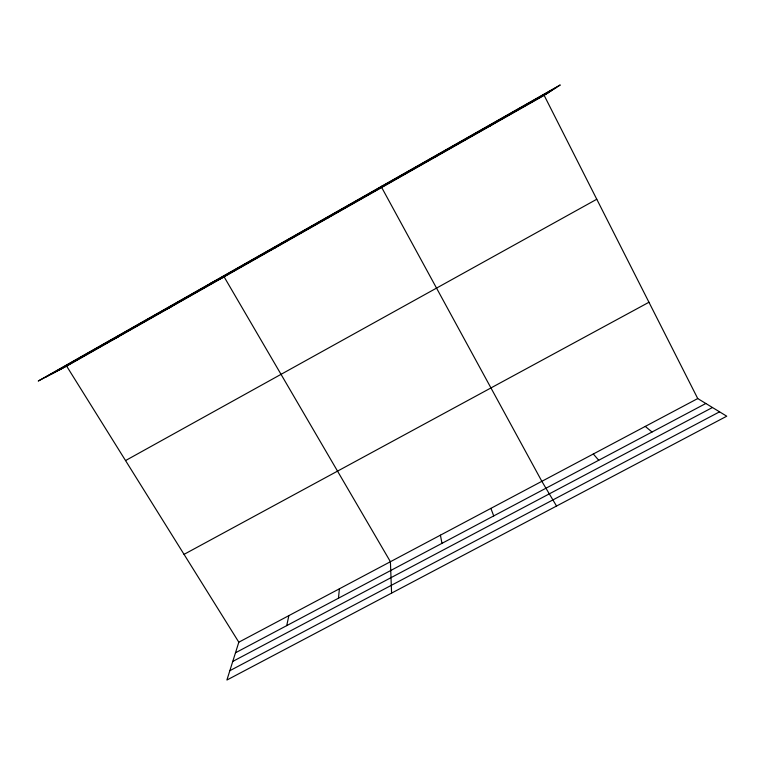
<?xml version="1.0" encoding="UTF-8"?>
<svg xmlns="http://www.w3.org/2000/svg" width="765" height="765" viewBox="0 0 765 765"><rect width="100%" height="100%" fill="white"/><g stroke="black" fill="none" stroke-linecap="round" stroke-linejoin="round"><path stroke-width="1.15" d="M338.474 598.201L339.392 588.801M286.722 625.627L288.864 615.624M382.137 185.971L381.697 187.492L541.85 481.319L556.538 506.048M697.737 398.555L238.823 642.198L226.899 680.037L726.75 416.198L697.737 398.555L544.154 95.367L560.238 84.963L38.25 381.018L66.651 366.139L544.154 95.367M435.295 157.102L436.834 155.869M489.447 126.397L492.44 124.341M45.298 377.327L556.241 87.545M52.25 373.683L552.292 90.098M58.733 370.289L548.629 92.479M125.546 460.568L596.777 199.244M184.04 554.367L648.95 302.261M235.486 652.794L705.837 403.48M232.761 661.429L712.454 407.506M229.844 670.695L719.559 411.828M111.977 340.1L118.604 336.676M165.776 309.586L171.092 306.918M209.897 283.662L224.116 276.844L390.408 561.72L391.584 593.114M273.488 248.501L276.117 247.363M327.372 217.948L328.634 217.576M645.268 426.411L652.01 432.015M593.315 453.999L598.718 460.262M66.651 366.139L238.823 642.198M490.891 508.371L493.712 515.916M440.411 535.175L441.969 543.341"/></g></svg>
